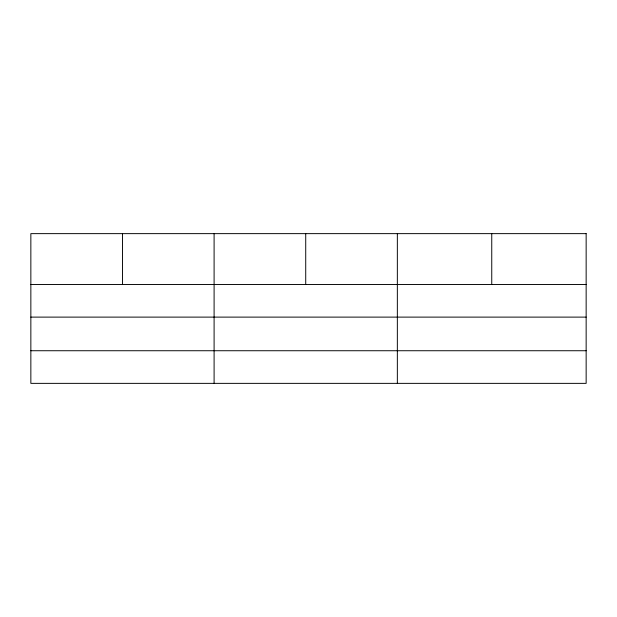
<?xml version="1.0" encoding="UTF-8"?>
<svg xmlns="http://www.w3.org/2000/svg" width="617" height="617" viewBox="0 0 617 617"><rect width="100%" height="100%" fill="white"/><g stroke="black" fill="none" stroke-linecap="round" stroke-linejoin="round"><path stroke-width="0.93" d="M30.85 284.491L586.15 284.491M30.85 317.115L586.15 317.115M30.85 350.734L586.15 350.734M491.749 233.635L491.749 284.491M397.348 233.635L397.348 383.365M305.724 233.635L305.724 284.491M214.099 233.635L214.099 383.365M122.475 233.635L122.475 284.491M586.15 233.635L30.85 233.635L30.85 383.365L586.15 383.365L586.15 233.635"/></g></svg>
